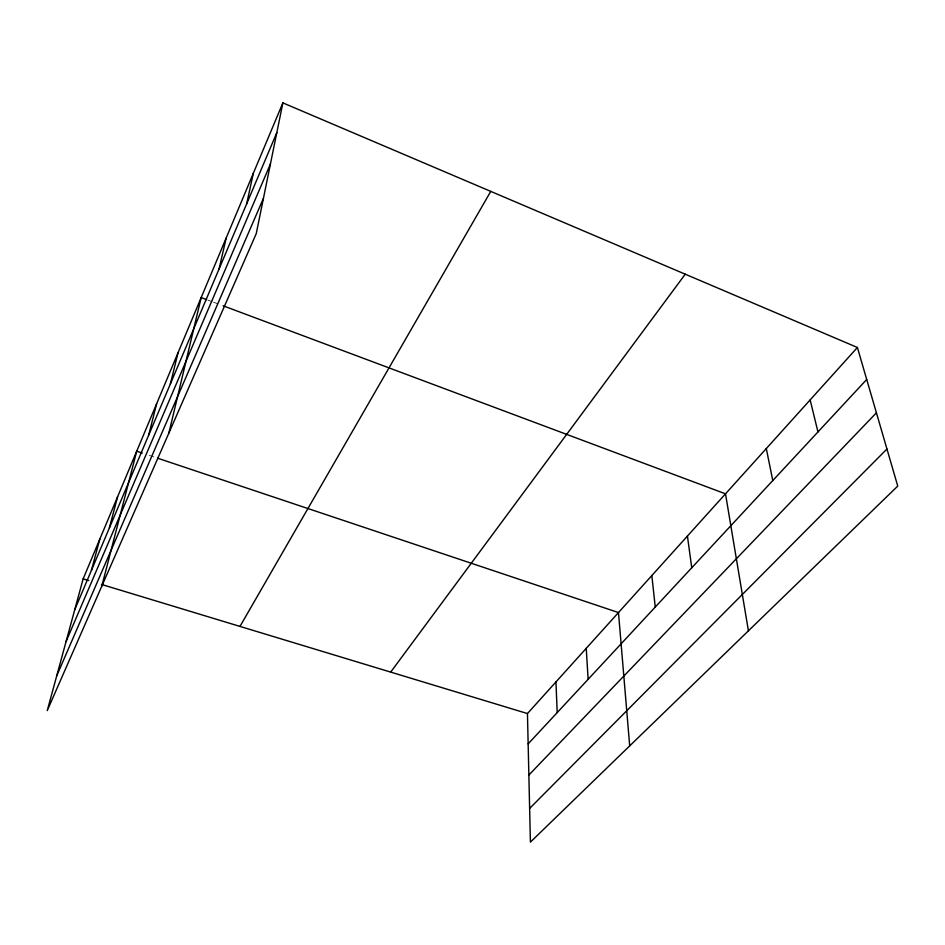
<?xml version="1.0" encoding="UTF-8"?>
<svg xmlns="http://www.w3.org/2000/svg" width="945" height="945" viewBox="0 0 945 945"><rect width="100%" height="100%" fill="white"/><g stroke="black" fill="none" stroke-linecap="round" stroke-linejoin="round"><path stroke-width="0.71" stroke-dasharray="4.72 3.54" d="M149.263 455.395L156.232 457.734M208.03 300.144L212.141 301.691M213.511 302.199L218.992 304.255"/><path stroke-width="1.42" d="M282.874 102.875L256.237 233.675L47.25 710.616L83.148 578.872L282.874 102.875L857.399 347.488L897.75 486.096L530.405 842.125L527.452 713.558L857.399 347.488M246.692 203.777L253.319 173.313M219.098 268.912L226.174 237.998M168.907 432.975L201.179 297.58L206.66 299.636M170.348 384.024L178.062 352.662M148.696 435.125L156.634 403.728M101.824 586.065L136.718 451.19L142.293 453.057M109.36 527.983L117.617 496.727M91.452 570.272L99.792 539.193M74.738 609.738L276.802 132.678M66.055 641.62L270.435 163.981M56.712 675.876L263.454 198.261M239.971 626.417L490.762 191.386M390.687 672.096L685.243 274.192M528.149 743.869L866.707 379.477M528.857 775.054L876.417 412.811M529.625 808.436L886.953 449.017M83.148 578.872L88.771 580.584M101.446 584.423L527.452 713.558M157.626 458.195L618.479 612.561L629.689 745.889M223.103 305.79L725.5 493.822L748.416 630.835M810.149 399.9L817.957 431.948M766.3 448.544L772.786 480.556M687.428 536.051L691.752 567.78M651.837 575.552L655.251 607.056M586.231 648.341L588.133 679.301M555.943 681.936L557.207 712.589"/></g></svg>
